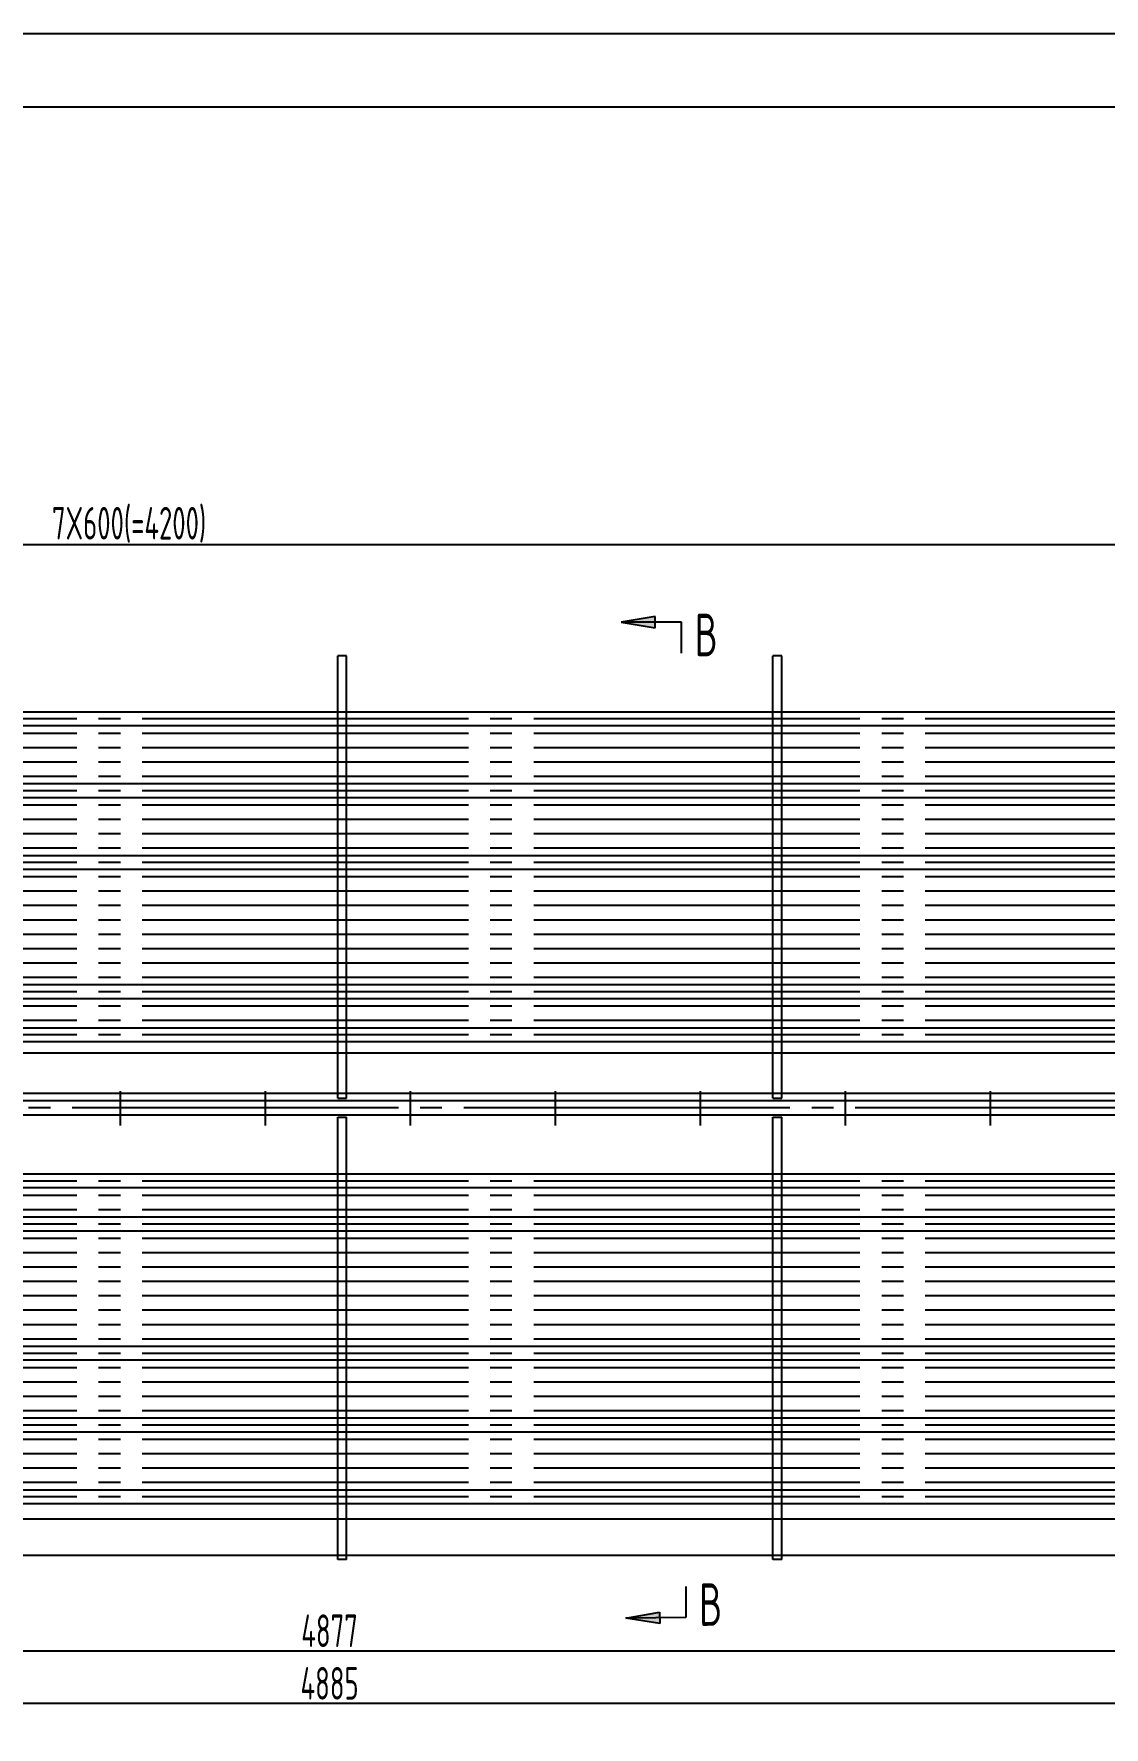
# Model space of a CAD drawing. Header units: millimetres. Extents: x 46644 to 124135, y -32003 to -3110.
# Drawn here: x 50060 to 51536, y -17823 to -15488 of the extents above; entities that cross this region are included whole.
import ezdxf

# ---------------------------------------------------------------- set-up
doc = ezdxf.new("R2010")
doc.units = ezdxf.units.MM
doc.header["$LTSCALE"] = 6
doc.linetypes.add('CENTER', pattern=[18, 15, -1, 1, -1])
doc.linetypes.add('PHANTOM', pattern=[2.5, 1.25, -0.25, 0.25, -0.25, 0.25, -0.25])
for name, color, linetype in [('0_OL', 4, 'Continuous'), ('1_hat', 52, 'Continuous'), ('4', 6, 'PHANTOM'), ('7_dim', 3, 'Continuous'), ('Center Line', 7, 'CENTER'), ('实线', 4, 'Continuous'), ('粗实线', 4, 'Continuous')]:
    doc.layers.add(name, color=color, linetype=linetype)
doc.styles.add('HZ', font='ascii.shx', dxfattribs={"width": 0.7, "bigfont": 'hztxt.shx'})
doc.dimstyles.new('6.1', dxfattribs={"dimscale": 10, "dimtxt": 4.5, "dimasz": 3, "dimexe": 1, "dimexo": 0, "dimgap": 0.5, "dimtad": 1, "dimzin": 9, "dimdsep": 46, "dimtxsty": 'HZ', "dimcen": 0, "dimclrd": 256, "dimclre": 256, "dimclrt": 256, "dimadec": 0, "dimazin": 0, "dimtfac": 1, "dimtmove": 0, "dimatfit": 1, "dimfxl": 0, "dimarcsym": 0})

# ---------------------------------------------------------------- blocks, each defined once
blk = doc.blocks.new('*D228')
at = {"layer": '7_dim', "lineweight": -2}
for p, q in [((48091.6, -16345.7), (48091.6, -16182.5)), ((52261.6, -16192.5), (48121.6, -16192.5)), ((52291.6, -16345.7), (52291.6, -16182.5))]:
    blk.add_line(p, q, dxfattribs=at)
at = {"layer": '7_dim'}
for points in [[(48121.6, -16187.5), (48121.6, -16197.5), (48091.6, -16192.5)], [(52261.6, -16187.5), (52261.6, -16197.5), (52291.6, -16192.5)]]:
    blk.add_solid(points, dxfattribs=at)
at = {"layer": 'Defpoints', "color": 0}
for p in [(48091.6, -16192.5), (48091.6, -16345.7), (52291.6, -16345.7)]:
    blk.add_point(p, dxfattribs=at)
at = {"layer": '7_dim', "insert": (50191.6, -16165), "char_height": 45, "attachment_point": 5, "style": 'HZ'}
blk.add_mtext('7X600(=4200)', dxfattribs=at)
blk = doc.blocks.new('*D230')
at = {"layer": '7_dim', "lineweight": -2}
for p, q in [((48029.6, -17570.7), (48029.6, -17727.5)), ((52906.6, -17591.7), (52906.6, -17727.5)), ((48059.6, -17717.5), (52876.6, -17717.5))]:
    blk.add_line(p, q, dxfattribs=at)
at = {"layer": '7_dim'}
for points in [[(48059.6, -17712.5), (48059.6, -17722.5), (48029.6, -17717.5)], [(52876.6, -17712.5), (52876.6, -17722.5), (52906.6, -17717.5)]]:
    blk.add_solid(points, dxfattribs=at)
at = {"layer": 'Defpoints', "color": 0}
for p in [(48029.6, -17570.7), (52906.6, -17591.7), (52906.6, -17717.5)]:
    blk.add_point(p, dxfattribs=at)
at = {"layer": '7_dim', "insert": (50468.1, -17690), "char_height": 45, "attachment_point": 5, "style": 'HZ'}
blk.add_mtext('4877', dxfattribs=at)
blk = doc.blocks.new('*D284')
at = {"layer": '7_dim', "lineweight": -2}
for p, q in [((48024.6, -16978.7), (48024.6, -17800)), ((52911.6, -16978.7), (52911.6, -17800)), ((48054.6, -17790), (52881.6, -17790))]:
    blk.add_line(p, q, dxfattribs=at)
at = {"layer": '7_dim'}
for points in [[(48054.6, -17785), (48054.6, -17795), (48024.6, -17790)], [(52881.6, -17785), (52881.6, -17795), (52911.6, -17790)]]:
    blk.add_solid(points, dxfattribs=at)
at = {"layer": 'Defpoints', "color": 0}
for p in [(48024.6, -16978.7), (52911.6, -16978.7), (52911.6, -17790)]:
    blk.add_point(p, dxfattribs=at)
at = {"layer": '7_dim', "insert": (50468.1, -17762.5), "char_height": 45, "attachment_point": 5, "style": 'HZ'}
blk.add_mtext('4885', dxfattribs=at)

msp = doc.modelspace()

# ---------------------------------------------------------------- hatches: boundary and pattern name
at = {"layer": '1_hat', "linetype": 'Continuous', "ltscale": 50}
h = msp.add_hatch(color=2, dxfattribs=at)
h.paths.add_polyline_path([(50870.219, -16299.231), (50917.094, -16299.231), (50917.094, -16307.043)])
h.paths.add_polyline_path([(50917.094, -16291.418), (50917.094, -16299.231), (50870.219, -16299.231)])
h = msp.add_hatch(color=2, dxfattribs=at)
h.paths.add_polyline_path([(50876.478, -17672.523), (50923.351, -17672.106), (50923.282, -17664.294)])
h.paths.add_polyline_path([(50923.421, -17679.918), (50923.351, -17672.106), (50876.478, -17672.523)])

# ---------------------------------------------------------------- linework, layer by layer
at = {"color": 2, "linetype": 'Continuous', "ltscale": 50}
msp.add_lwpolyline([(46649.629, -21448.081), (55055.295, -21448.081), (55055.295, -15487.978), (46649.629, -15487.978), (46649.629, -21448.081)], close=True, dxfattribs=at)
at = {"layer": '0_OL', "color": 2, "linetype": 'Continuous', "ltscale": 50}
for p, q in [((50917.094, -16291.418), (50870.219, -16299.231)), ((50917.094, -16307.043), (50917.094, -16291.418)), ((50953.405, -16299.231), (50870.219, -16299.231)), ((50870.219, -16299.231), (50917.094, -16307.043)), ((50876.478, -17672.523), (50923.282, -17664.294)), ((50959.661, -17671.783), (50876.478, -17672.523)), ((50923.421, -17679.918), (50876.478, -17672.523)), ((50923.282, -17664.294), (50923.421, -17679.918))]:
    msp.add_line(p, q, dxfattribs=at)
at = {"layer": '4', "color": 4, "linetype": 'Continuous'}
msp.add_lwpolyline([(54955.017, -21342.278), (54955.017, -15588.845), (46890.818, -15588.845), (46890.818, -21342.275), (54955.19, -21342.275)], dxfattribs=at)
at = {"layer": 'Center Line', "color": 6, "ltscale": 5}
for p, q in [((48049.634, -16432.278), (53059.634, -16432.278)), ((48049.634, -16531.278), (53059.634, -16531.278)), ((48049.634, -16630.278), (53059.634, -16630.278)), ((48049.634, -16808.478), (53059.634, -16808.478))]:
    msp.add_line(p, q, dxfattribs=at)
at = {"layer": 'Center Line', "ltscale": 5}
for p, q in [((48049.634, -16452.078), (53059.634, -16452.078)), ((48049.634, -16471.878), (53059.634, -16471.878)), ((48049.634, -16491.678), (53059.634, -16491.678)), ((48049.634, -16511.478), (53059.634, -16511.478)), ((48049.634, -16551.078), (53059.634, -16551.078)), ((48049.634, -16570.878), (53059.634, -16570.878)), ((48049.634, -16590.678), (53059.634, -16590.678)), ((48049.634, -16610.478), (53059.634, -16610.478)), ((48049.634, -16650.078), (53059.634, -16650.078)), ((48049.634, -16669.878), (53059.634, -16669.878)), ((48049.634, -16689.678), (53059.634, -16689.678)), ((48049.634, -16709.478), (53059.634, -16709.478)), ((48049.634, -16729.278), (53059.634, -16729.278)), ((48049.634, -16749.078), (53059.634, -16749.078)), ((48049.634, -16768.878), (53059.634, -16768.878)), ((48049.634, -16788.678), (53059.634, -16788.678)), ((48049.634, -16828.278), (53059.634, -16828.278)), ((48049.634, -16848.078), (53059.634, -16848.078)), ((48049.634, -16867.878), (53059.634, -16867.878)), ((47413.047, -16968.677), (53100.013, -16968.677)), ((48049.634, -17069.475), (53059.634, -17069.475)), ((48049.634, -17089.275), (53059.634, -17089.275)), ((48049.634, -17109.075), (53059.634, -17109.075)), ((48049.634, -17119.375), (53059.634, -17119.375)), ((48049.634, -17128.875), (53059.634, -17128.875)), ((48049.634, -17138.375), (53059.634, -17138.375)), ((48049.634, -17148.675), (53059.634, -17148.675)), ((48049.634, -17168.475), (53059.634, -17168.475)), ((48049.634, -17188.275), (53059.634, -17188.275)), ((48049.634, -17208.075), (53059.634, -17208.075)), ((48049.634, -17227.875), (53059.634, -17227.875)), ((48049.634, -17247.675), (53059.634, -17247.675)), ((48049.634, -17267.475), (53059.634, -17267.475)), ((48049.634, -17287.275), (53059.634, -17287.275)), ((48049.634, -17307.075), (53059.634, -17307.075)), ((48049.634, -17326.875), (53059.634, -17326.875)), ((48049.634, -17346.675), (53059.634, -17346.675)), ((48049.634, -17366.475), (53059.634, -17366.475)), ((48049.634, -17386.275), (53059.634, -17386.275)), ((48049.634, -17406.075), (53059.634, -17406.075)), ((48049.634, -17425.875), (53059.634, -17425.875)), ((48049.634, -17445.675), (53059.634, -17445.675)), ((48049.634, -17465.475), (53059.634, -17465.475)), ((48049.634, -17485.275), (53059.634, -17485.275)), ((48049.634, -17505.075), (53059.634, -17505.075))]:
    msp.add_line(p, q, dxfattribs=at)
at = {"layer": 'Center Line'}
for p, q in [((50179.634, -16993.102), (50179.634, -16946.031)), ((50379.634, -16993.102), (50379.634, -16946.031)), ((50579.634, -16993.102), (50579.634, -16946.031)), ((50779.634, -16993.102), (50779.634, -16946.031)), ((50979.634, -16993.102), (50979.634, -16946.031)), ((51179.634, -16993.102), (51179.634, -16946.031)), ((51379.634, -16993.102), (51379.634, -16946.031))]:
    msp.add_line(p, q, dxfattribs=at)
at = {"layer": '实线', "color": 4, "linetype": 'Continuous', "ltscale": 50}
for p, q in [((50953.405, -16342.176), (50953.405, -16299.231)), ((50959.279, -17628.84), (50959.661, -17671.783))]:
    msp.add_line(p, q, dxfattribs=at)
at = {"layer": '粗实线'}
for p, q in [((50491.634, -16345.677), (50479.634, -16345.677)), ((50479.634, -16955.677), (50479.634, -16345.677)), ((50491.634, -16955.677), (50491.634, -16345.677)), ((51091.634, -16345.677), (51079.634, -16345.677)), ((51079.634, -16955.677), (51079.634, -16345.677)), ((51091.634, -16955.677), (51091.634, -16345.677)), ((48091.634, -16422.778), (52906.634, -16422.778)), ((48091.634, -16441.778), (52906.634, -16441.778)), ((48091.634, -16521.778), (52906.634, -16521.778)), ((48091.634, -16540.778), (52906.634, -16540.778)), ((48091.634, -16620.778), (52906.634, -16620.778)), ((48091.634, -16639.778), (52906.634, -16639.778)), ((48091.634, -16798.978), (52906.634, -16798.978)), ((48091.634, -16817.978), (52906.634, -16817.978)), ((48091.634, -16858.378), (52906.634, -16858.378)), ((48091.634, -16877.378), (52906.634, -16877.378)), ((48057.544, -16892.878), (52906.634, -16892.878)), ((48057.544, -16948.677), (52906.634, -16948.677)), ((48024.634, -16958.677), (52911.634, -16958.677)), ((50479.634, -16955.677), (50491.634, -16955.677)), ((51079.634, -16955.677), (51091.634, -16955.677)), ((48024.634, -16978.677), (52911.634, -16978.677)), ((50479.634, -17591.677), (50479.634, -16981.677)), ((50479.634, -16981.677), (50491.634, -16981.677)), ((50491.634, -17591.677), (50491.634, -16981.677)), ((51079.634, -17591.677), (51079.634, -16981.677)), ((51079.634, -16981.677), (51091.634, -16981.677)), ((51091.634, -17591.677), (51091.634, -16981.677)), ((48091.634, -17059.975), (52906.634, -17059.975)), ((48091.634, -17078.975), (52906.634, -17078.975)), ((48091.634, -17119.375), (52906.634, -17119.375)), ((48091.634, -17138.375), (52906.634, -17138.375)), ((48091.634, -17297.575), (52906.634, -17297.575)), ((48091.634, -17316.575), (52906.634, -17316.575)), ((48091.634, -17396.575), (52906.634, -17396.575)), ((48091.634, -17415.575), (52906.634, -17415.575)), ((48091.634, -17495.575), (52906.634, -17495.575)), ((48091.634, -17514.575), (52906.634, -17514.575)), ((48029.634, -17535.84), (52906.634, -17535.84)), ((48073.351, -17585.84), (52906.634, -17585.84)), ((50491.634, -17591.677), (50479.634, -17591.677)), ((51091.634, -17591.677), (51079.634, -17591.677))]:
    msp.add_line(p, q, dxfattribs=at)

# ---------------------------------------------------------------- texts
at = {"layer": '实线', "color": 4, "linetype": 'Continuous', "ltscale": 50, "style": 'HZ', "width": 0.75}
msp.add_text('B', height=58.594, dxfattribs=at).set_placement((50971.62, -16346.127))
msp.add_text('B', height=58.594, rotation=0.509875, dxfattribs=at).set_placement((50977.979, -17683.318))

# ---------------------------------------------------------------- dimensions: what is measured, and where the dimension line sits
at = {"layer": '7_dim', "color": 7}
for base, p1, p2, text, picture, middle in [((48091.634, -16192.535), (52291.634, -16345.677), (48091.634, -16345.677), '7X600(=4200)', '*D228', (50191.634, -16165.035)), ((52911.634, -17790.01), (48024.634, -16978.677), (52911.634, -16978.677), '4885', '*D284', (50468.134, -17762.51))]:
    dim = msp.add_linear_dim(base=base, p1=p1, p2=p2, text=text, dimstyle='6.1', dxfattribs=at)
    dim.commit()
    dim.dimension.update_dxf_attribs({"geometry": picture, "text_midpoint": middle})
dim = msp.add_linear_dim(base=(52906.634, -17717.53), p1=(48029.634, -17570.667), p2=(52906.634, -17591.677), dimstyle='6.1', dxfattribs=at)
dim.commit()
dim.dimension.update_dxf_attribs({"geometry": '*D230', "text_midpoint": (50468.134, -17690.03)})

doc.saveas('drawing.dxf')
